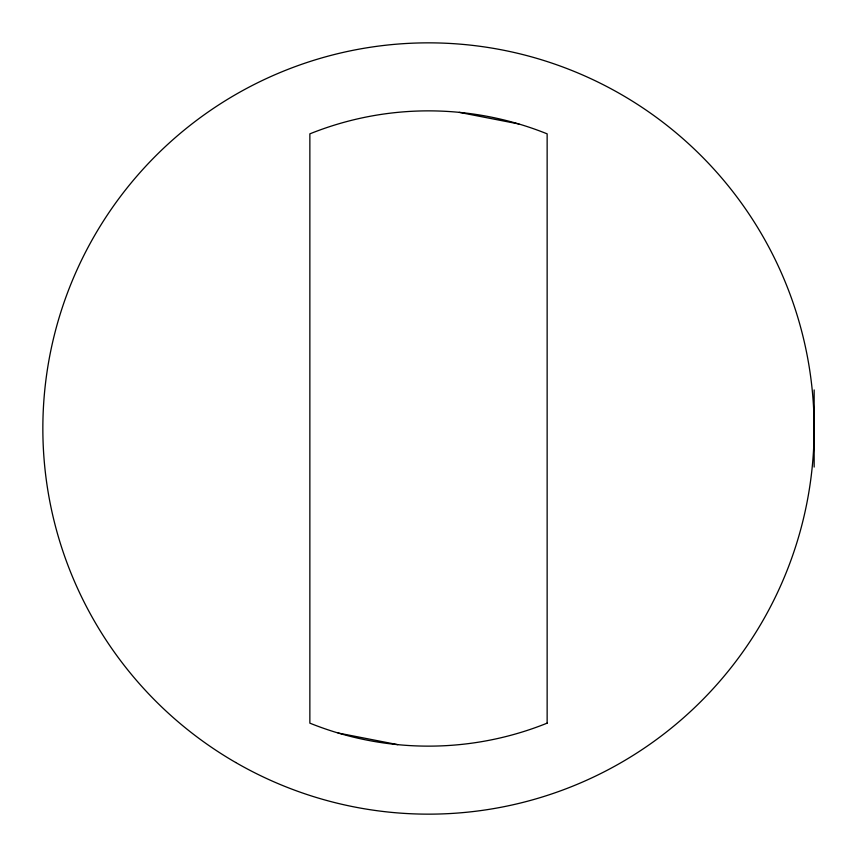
<?xml version="1.0" encoding="UTF-8"?>
<svg xmlns="http://www.w3.org/2000/svg" width="857" height="857" viewBox="0 0 857 857"><rect width="100%" height="100%" fill="white"/><g stroke="black" fill="none" stroke-linecap="round" stroke-linejoin="round"><path stroke-width="1.29" d="M459.202 112.342L518.913 123.997M338.087 733.003L397.798 744.658M814.15 389.935L814.15 467.065M547.141 723.147L547.141 133.853A317.636 317.636 0 0 0 309.859 133.853L309.859 723.147A317.636 317.636 0 0 0 547.141 723.147M235.675 762.484A385.65 385.65 0 0 0 814.15 428.5A385.65 385.65 0 0 0 235.675 94.516A385.65 385.65 0 0 0 235.675 762.484"/></g></svg>
